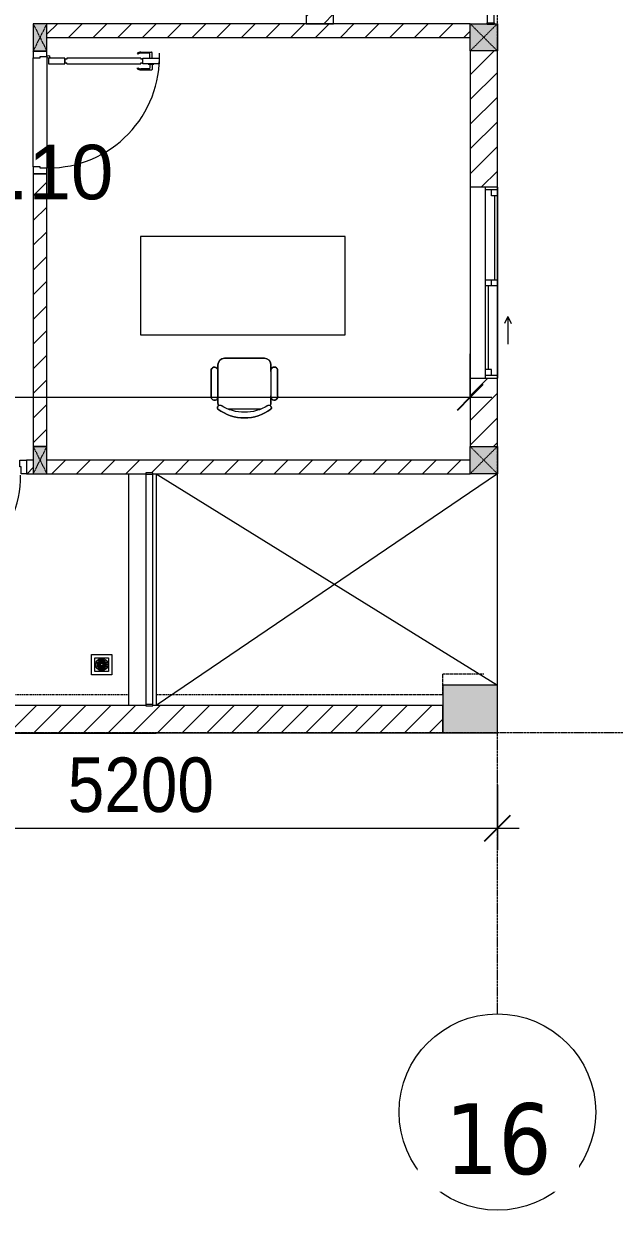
# Model space of a CAD drawing. Header units: millimetres. Extents: x 1591 to 240306, y -15958 to 82755.
# Drawn here: x 134784 to 139110, y 13735 to 22437 of the extents above; entities that cross this region are included whole.
import ezdxf

# ---------------------------------------------------------------- set-up
doc = ezdxf.new("R2010")
doc.units = ezdxf.units.MM
for name, pattern in [('Dash', [6, 3, -3]), ('Dash 1_8_', [6.35, 3.175, -3.175]), ('Grid Line', [22.225, 12.7, -3.175, 3.175, -3.175])]:
    doc.linetypes.add(name, pattern=pattern)
for name, color, linetype, lineweight in [('0-1', 7, 'Continuous', 5), ('A-ANNO-DIMS', 211, 'Continuous', 9), ('A-ANNO-DIMS-160', 211, 'Continuous', 9), ('A-AREA', 32, 'Dash 1_8_', 9), ('A-AREA-IDEN', 2, 'Continuous', 9), ('A-DETL-GENF-1', 9, 'Continuous', 9), ('A-DETL-THIN-2', 151, 'Continuous', 9), ('A-DOOR-1', 254, 'Continuous', 9), ('A-DOOR-2', 9, 'Continuous', 9), ('A-FLOR-1', 250, 'Continuous', 9), ('A-FLOR-2', 9, 'Continuous', 9), ('A-FLOR-HRAL', 11, 'Continuous', 9), ('A-FLOR-HRAL-1', 254, 'Continuous', 9), ('A-FLOR-HRAL-2', 9, 'Continuous', 9), ('A-GLAZ', 151, 'Continuous', 9), ('A-WALL-1', 253, 'Continuous', 18), ('A-WALL-2', 9, 'Continuous', 9), ('A-WALL-3', 113, 'Continuous', 18), ('A-WALL-PATT-1', 10, 'Continuous', 9), ('A-WALL-PATT-2', 111, 'Continuous', 9), ('G-IMPT-3', 8, 'Continuous', 9), ('I-FURN', 30, 'Continuous', 9), ('I-FURN-1', 254, 'Continuous', 9), ('M-EQPM', 50, 'Continuous', 9), ('S-COLS', 52, 'Continuous', 9), ('S-COLS-1', 52, 'Continuous', 5), ('S-COLS-2', 7, 'Continuous', 18), ('S-COLS-3', 254, 'Continuous', 9), ('S-COLS-4', 253, 'Continuous', 18), ('S-COLS-5', 52, 'Continuous', 18), ('S-COLS-HDLN', 52, 'Dash', 9), ('S-COLS-HDLN-1', 9, 'Dash', 9), ('S-GRID-1', 1, 'Grid Line', 9), ('S-GRID-IDEN', 1, 'Continuous', 9)]:
    doc.layers.add(name, color=color, linetype=linetype, lineweight=lineweight)
doc.styles.add('Arial_6', font='arial_0.ttf', dxfattribs={"height": 400})
doc.styles.add('Tahoma_B', font='tahomabd_0.ttf', dxfattribs={"height": 520})
doc.styles.add('UTM Avo', font='UTM Avo.ttf', dxfattribs={"width": 0.9, "height": 400})
doc.dimstyles.new('1_Dim_chi_tiet_2_5', dxfattribs={"dimscale": 304.8, "dimtxt": 399.720379, "dimasz": 0.629921, "dimexe": 0.524934, "dimexo": 0.0625, "dimgap": 0.052493, "dimtad": 1, "dimdec": 0, "dimrnd": 5, "dimzin": 0, "dimdsep": 46, "dimtxsty": 'UTM Avo', "dimblk1": 'OBLIQUE', "dimblk2": 'OBLIQUE', "dimsah": 1, "dimcen": 0.09, "dimdle": 0.524934, "dimazin": 0, "dimtfac": 1, "dimtdec": 4, "dimtix": 1, "dimtmove": 0, "dimatfit": 3, "dimfxl": 1.049869, "dimfxlon": 1, "dimtvp": 1, "dimtolj": 1, "dimtzin": 0, "dimarcsym": 2})
doc.dimstyles.new('1_Dim_chi_tiet_2_5_1', dxfattribs={"dimscale": 304.8, "dimtxt": 399.720379, "dimasz": 0.629921, "dimexe": 0.524934, "dimexo": 0.0625, "dimgap": 0.052493, "dimtad": 1, "dimdec": 0, "dimrnd": 5, "dimzin": 0, "dimdsep": 46, "dimtxsty": 'UTM Avo', "dimblk1": 'OBLIQUE', "dimblk2": 'OBLIQUE', "dimsah": 1, "dimcen": 0.09, "dimdle": 0.524934, "dimazin": 0, "dimtfac": 1, "dimtdec": 4, "dimtix": 1, "dimtmove": 0, "dimatfit": 3, "dimfxl": 1.049869, "dimfxlon": 1, "dimtvp": 1, "dimtolj": 1, "dimtzin": 0, "dimarcsym": 2})
pattern_1 = [(45, (0, 0), (-90.50967, 90.50967), [])]
pattern_2 = [(45, (11001.35, 0), (-90.50967, 90.50967), [])]

# ---------------------------------------------------------------- blocks, each defined once
blk = doc.blocks.new('NCV_TKTC_KET CAU_rvt-1-TKCS_MB TẦNG 3-4')
at = {"layer": 'S-COLS-1'}
blk.add_hatch(color=256, dxfattribs=at).paths.add_polyline_path([(127252.6, 17236.9), (127252.6, 17586.9), (126852.6, 17586.9), (126852.6, 17236.9)])
at = {"layer": 'A-FLOR-1'}
blk.add_line((122752.4, 17235.3), (124752.5, 17235.3), dxfattribs=at)
at = {"layer": 'S-COLS-2'}
for p, q in [((127252.6, 17586.9), (126852.6, 17586.9)), ((126852.6, 17586.9), (126852.6, 17236.9)), ((127252.6, 17236.9), (127252.6, 17586.9)), ((126852.6, 17236.9), (127252.6, 17236.9))]:
    blk.add_line(p, q, dxfattribs=at)
blk = doc.blocks.new('DOOR_CW_01 CANH MO-PANEL KINH - DIW_01-900x2200-CỬA GỖ VÂN LAMINATE-553393-TKCS_MB TẦNG 3-4')
at = {"layer": 'A-DETL-GENF-1'}
for p, q in [((-397, 872), (-357, 872)), ((-397, 752), (-397, 872)), ((-357, 872), (-357, 752)), ((-442, 737), (-442, 816.5)), ((-399, 820.5), (-438, 820.5)), ((-434, 799.5), (-434, 737)), ((-399, 803.5), (-430, 803.5)), ((-399, 831.8), (-397, 831.8)), ((-399, 792.2), (-399, 831.8)), ((-397, 792.2), (-399, 792.2)), ((-397, 792.2), (-397, 831.8)), ((-357, 792.2), (-357, 831.8)), ((-355, 831.8), (-357, 831.8)), ((-357, 792.2), (-355, 792.2)), ((-355, 792.2), (-355, 831.8)), ((-355, 820.5), (-316, 820.5)), ((-355, 803.5), (-324, 803.5)), ((-320, 799.5), (-320, 737)), ((-312, 737), (-312, 816.5)), ((-433.9, 711.2), (-427.3, 715.8)), ((-357, 752), (-397, 752)), ((-397, 738), (-391, 738)), ((-397, 738), (-397, 196)), ((-363, 752), (-391, 752)), ((-391, 752), (-391, 738)), ((-363, 738), (-363, 752)), ((-357, 738), (-363, 738)), ((-357, 196), (-357, 738)), ((-320.1, 711.2), (-326.7, 715.8)), ((-397, 196), (-391, 196)), ((-357, 182), (-397, 182)), ((-397, 182), (-397, 62)), ((-391, 196), (-391, 182)), ((-391, 182), (-363, 182)), ((-357, 196), (-363, 196)), ((-363, 182), (-363, 196)), ((-357, 62), (-357, 182)), ((-397, 62), (-357, 62))]:
    blk.add_line(p, q, dxfattribs=at)
blk.add_circle((-407, 60), 10, dxfattribs=at)
for centre, radius, start, end in [((-407, 60), 814, 360, 92), ((-438, 816.5), 4, 90, 180), ((-430, 799.5), 4, 90, 180), ((-324, 799.5), 4, 360, 90), ((-316, 816.5), 4, 0, 90), ((-397, 737), 45, 180, 215), ((-397, 737), 37, 180, 215), ((-357, 737), 37, 325, 0), ((-357, 737), 45, 325, 0)]:
    blk.add_arc(centre, radius, start, end, dxfattribs=at)
at = {"layer": 'A-DOOR-2'}
for p, q in [((-410, 50), (-450, 50)), ((-450, 50), (-450, -50)), ((-410, 0), (-410, 50)), ((-400, 0), (-410, 0)), ((-407, 50), (-382, 50)), ((-400, -50), (-400, 0)), ((410, 0), (400, 0)), ((400, 0), (400, -50)), ((450, 50), (410, 50)), ((410, 50), (410, 0)), ((450, -50), (450, 50)), ((-450, -50), (-400, -50)), ((400, -50), (450, -50))]:
    blk.add_line(p, q, dxfattribs=at)
blk = doc.blocks.new('BAN LV A - BAN LV A_dwg_ban hoc2-348006-TKCS_MB TẦNG 3-4')
at = {"layer": 'I-FURN'}
for p, q in [((145.8, 437.4), (-145.8, 437.4)), ((-243, 354.4), (-243, 162)), ((-194.4, 388.8), (-194.4, 113.4)), ((194.4, 113.4), (194.4, 388.8)), ((194.4, 351.4), (194.4, 150.8)), ((243.7, 162), (243.7, 354.4)), ((-120.5, 64.8), (120.5, 64.8))]:
    blk.add_line(p, q, dxfattribs=at)
at = {"layer": 'I-FURN', "flags": 128}
blk.add_lwpolyline([(-737.8, 610.5), (-737.8, 1330.5), (-154.9, 1330.5), (762.2, 1330.5), (762.2, 610.5)], close=True, dxfattribs=at)
at = {"layer": 'I-FURN'}
for centre, radius, start, end in [((-145.8, 388.8), 48.6, 90, 180), ((145.8, 388.8), 48.6, 360, 90), ((-218.7, 347.3), 25.3, 343.7398, 163.7398), ((219.4, 347.3), 25.3, 16.2602, 170.70537), ((-218.7, 154.9), 25.3, 163.7398, 16.2602), ((-180.2, 75.4), 17.8, 57.97259, 216.69006), ((-145.8, 113.4), 48.6, 180, 207.58444), ((0, 359.3), 318.2, 237.57575, 302.42425), ((180.2, 75.4), 17.8, 323.30994, 122.02741), ((145.8, 113.4), 48.6, 332.41556, 0), ((219.4, 154.9), 25.3, 189.29463, 16.2602), ((0, 324), 324, 233.1301, 306.8699)]:
    blk.add_arc(centre, radius, start, end, dxfattribs=at)
blk = doc.blocks.new('BAN LV A - BAN LV A_dwg-348005-TKCS_MB TẦNG 3-4')
at = {"extrusion": (0, 0, -1), "zscale": -1, "rotation": 180}
blk.add_blockref('BAN LV A - BAN LV A_dwg_ban hoc2-348006-TKCS_MB TẦNG 3-4', (-729, 1383.7), dxfattribs=at)
blk = doc.blocks.new('BAN LV A - BAN LV A-348231-TKCS_MB TẦNG 3-4')
at = {"layer": 'I-FURN-1'}
for p, q in [((486, 1221.7), (486, 1029.3)), ((534.6, 1270.3), (534.6, 1235.9)), ((923.4, 1232.9), (923.4, 1270.3)), ((972.7, 1029.3), (972.7, 1221.7)), ((534.6, 1029.3), (534.6, 994.9)), ((923.4, 994.9), (923.4, 1032.3)), ((583.2, 946.3), (874.8, 946.3)), ((1491.2, 773.2), (-8.8, 773.2)), ((-8.8, 773.2), (-8.8, 53.2)), ((1491.2, 53.2), (1491.2, 773.2)), ((-8.8, 53.2), (1491.2, 53.2))]:
    blk.add_line(p, q, dxfattribs=at)
for centre, radius, start, end in [((548.9, 1308.3), 17.8, 143.30994, 240.59603), ((729, 1059.7), 324, 53.1301, 126.8699), ((909.2, 1308.3), 17.8, 299.40397, 36.69006), ((510.3, 1228.8), 25.3, 16.2602, 196.2602), ((583.2, 1270.3), 48.6, 152.41556, 180), ((874.8, 1270.3), 48.6, 360, 27.58444), ((948.4, 1228.8), 25.3, 343.7398, 170.70537), ((510.3, 1036.4), 25.3, 196.2602, 343.7398), ((583.2, 994.9), 48.6, 180, 270), ((874.8, 994.9), 48.6, 270, 360), ((948.4, 1036.4), 25.3, 189.29463, 343.7398)]:
    blk.add_arc(centre, radius, start, end, dxfattribs=at)
blk.add_blockref('BAN LV A - BAN LV A_dwg-348005-TKCS_MB TẦNG 3-4', (0, 0))
blk = doc.blocks.new('Railing - 50 x 10mm-901205-TKCS_MB TẦNG 3-4')
at = {"layer": 'A-FLOR-HRAL-2'}
for p, q in [((25, 5), (-25, 5)), ((-25, 5), (-25, -5)), ((25, -5), (25, 5)), ((-25, -5), (25, -5))]:
    blk.add_line(p, q, dxfattribs=at)
blk = doc.blocks.new('Railing - Railing-884738-TKCS_MB TẦNG 3-4')
at = {"layer": 'A-FLOR-HRAL-2'}
for p, q in [((101769.1, 9871.7), (101769.1, 8182.9)), ((101819.1, 8182.9), (101819.1, 9871.7))]:
    blk.add_line(p, q, dxfattribs=at)
at = {"rotation": 180}
for p in [(101794.1, 9876.7), (101794.1, 8177.9)]:
    blk.add_blockref('Railing - 50 x 10mm-901205-TKCS_MB TẦNG 3-4', p, dxfattribs=at)
blk = doc.blocks.new('G1_SOF - BO TRU - 100x200-745959-TKCS_MB TẦNG 3-4')
at = {"layer": 'S-COLS'}
blk.add_hatch(color=256, dxfattribs=at).paths.add_polyline_path([(-50, 100), (-50, -100), (50, -100), (50, 100)])
at = {"layer": 'S-COLS-4'}
for p, q in [((50, 100), (-50, 100)), ((-50, 100), (-50, -100)), ((50, -100), (50, 100)), ((-50, -100), (50, -100))]:
    blk.add_line(p, q, dxfattribs=at)
at = {"layer": 'S-COLS-HDLN-1'}
for p, q in [((50, 100), (-50, -100)), ((-50, 100), (50, -100))]:
    blk.add_line(p, q, dxfattribs=at)
blk = doc.blocks.new('DOOR_CW_01 CANH MO-PANEL KINH - DIG_01-900x2200-CỬA NHÔM KÍNH-901215-TKCS_MB TẦNG 3-4')
at = {"layer": 'A-DETL-GENF-1'}
for p, q in [((-397, -182), (-397, -62)), ((-397, -62), (-357, -62)), ((-357, -62), (-357, -182)), ((-357, -182), (-397, -182)), ((-397, -196), (-391, -196)), ((-397, -738), (-397, -196)), ((-391, -196), (-391, -182)), ((-391, -182), (-363, -182)), ((-363, -182), (-363, -196)), ((-357, -196), (-363, -196)), ((-357, -196), (-357, -738)), ((-442, -737), (-442, -816.5)), ((-434, -799.5), (-434, -737)), ((-433.9, -711.2), (-427.3, -715.8)), ((-397, -738), (-391, -738)), ((-357, -752), (-397, -752)), ((-397, -752), (-397, -872)), ((-391, -752), (-391, -738)), ((-363, -752), (-391, -752)), ((-357, -738), (-363, -738)), ((-363, -738), (-363, -752)), ((-357, -872), (-357, -752)), ((-320.1, -711.2), (-326.7, -715.8)), ((-320, -799.5), (-320, -737)), ((-312, -737), (-312, -816.5)), ((-399, -820.5), (-438, -820.5)), ((-399, -803.5), (-430, -803.5)), ((-399, -792.2), (-399, -831.8)), ((-397, -792.2), (-399, -792.2)), ((-399, -831.8), (-397, -831.8)), ((-397, -792.2), (-397, -831.8)), ((-357, -792.2), (-357, -831.8)), ((-357, -792.2), (-355, -792.2)), ((-355, -831.8), (-357, -831.8)), ((-355, -792.2), (-355, -831.8)), ((-355, -803.5), (-324, -803.5)), ((-355, -820.5), (-316, -820.5)), ((-397, -872), (-357, -872))]:
    blk.add_line(p, q, dxfattribs=at)
blk.add_circle((-407, -60), 10, dxfattribs=at)
for centre, radius, start, end in [((-407, -60), 814, 268, 0), ((-397, -737), 45, 145, 180), ((-397, -737), 37, 145, 180), ((-357, -737), 37, 0, 35), ((-357, -737), 45, 360, 35), ((-438, -816.5), 4, 180, 270), ((-430, -799.5), 4, 180, 270), ((-324, -799.5), 4, 270, 0), ((-316, -816.5), 4, 270, 0)]:
    blk.add_arc(centre, radius, start, end, dxfattribs=at)
at = {"layer": 'A-DOOR-2'}
for p, q in [((-450, -50), (-450, 50)), ((-450, 50), (-400, 50)), ((-400, 50), (-400, 0)), ((400, 0), (400, 50)), ((400, 50), (450, 50)), ((450, 50), (450, -50)), ((-410, -50), (-450, -50)), ((-410, 0), (-410, -50)), ((-400, 0), (-410, 0)), ((-407, -50), (-382, -50)), ((410, 0), (400, 0)), ((410, -50), (410, 0)), ((450, -50), (410, -50))]:
    blk.add_line(p, q, dxfattribs=at)
blk = doc.blocks.new('NCV_TKTC_TANG 3 - 4_rvt-2-TKCS_MB TẦNG 3-4')
at = {"layer": 'A-WALL-PATT-1'}
h = blk.add_hatch(dxfattribs=at)
h.set_pattern_fill('FP_1', color=256, style=0, pattern_type=2)
h.set_pattern_definition(pattern_1)
h.paths.add_polyline_path([(127052.6, 22336.9), (127052.6, 22436.9), (123952.6, 22436.9), (123952.6, 22336.9), (125431.7, 22336.9)])
h = blk.add_hatch(dxfattribs=at)
h.set_pattern_fill('FP_1', color=256, style=0, pattern_type=2)
h.set_pattern_definition(pattern_1)
h.paths.add_polyline_path([(123952.6, 19337.4), (123952.6, 21336.5), (123852.6, 21336.5), (123852.6, 19337.4)])
h = blk.add_hatch(dxfattribs=at)
h.set_pattern_fill('FP_1', color=256, style=0, pattern_type=2)
h.set_pattern_definition(pattern_1)
h.paths.add_polyline_path([(123852.6, 19136.9), (123852.6, 19236.9), (123802.6, 19236.9), (123802.6, 19136.9), (123819.7, 19136.9)])
h.paths.add_polyline_path([(122902.6, 19136.9), (122902.6, 19236.9), (122852.6, 19236.9), (122852.6, 19136.9)])
h = blk.add_hatch(dxfattribs=at)
h.set_pattern_fill('FP_1', color=256, style=0, pattern_type=2)
h.set_pattern_definition(pattern_1)
h.paths.add_polyline_path([(127052.6, 19136.9), (127052.6, 19236.9), (123952.6, 19236.9), (123952.6, 19136.9), (124677.6, 19136.9), (124677.6, 19142.4), (124727.6, 19142.4), (124727.6, 19136.9), (125431.7, 19136.9)])
at = {"layer": 'A-FLOR-2'}
for p, q in [((123952.6, 22196.5), (123952.6, 21376.5)), ((123852.6, 21386.5), (123852.6, 22186.5))]:
    blk.add_line(p, q, dxfattribs=at)
at = {"layer": 'A-WALL-1'}
for p, q in [((127052.6, 22436.9), (123952.6, 22436.9)), ((123952.6, 22336.9), (127052.6, 22336.9)), ((123852.6, 22236.5), (123952.6, 22236.5)), ((123952.6, 21336.5), (123852.6, 21336.5)), ((123852.6, 21336.5), (123852.6, 19337.4)), ((123952.6, 19337.4), (123952.6, 21336.5)), ((123852.6, 19337.4), (123952.6, 19337.4)), ((123852.6, 19236.9), (123802.6, 19236.9)), ((123802.6, 19236.9), (123802.6, 19136.9)), ((127052.6, 19236.9), (123952.6, 19236.9)), ((123802.6, 19136.9), (123852.6, 19136.9)), ((123952.6, 19136.9), (124677.6, 19136.9)), ((124727.6, 19136.9), (127052.6, 19136.9))]:
    blk.add_line(p, q, dxfattribs=at)
at = {"layer": 'A-WALL-2'}
for p, q in [((123952.6, 22196.5), (123952.6, 21376.5)), ((123852.6, 21386.5), (123852.6, 22186.5)), ((124552.6, 17436.9), (124552.6, 19136.9)), ((124752.6, 19136.9), (124752.6, 17436.9))]:
    blk.add_line(p, q, dxfattribs=at)
at = {"layer": 'A-DOOR-1', "rotation": 269.9999999999996}
blk.add_blockref('DOOR_CW_01 CANH MO-PANEL KINH - DIW_01-900x2200-CỬA GỖ VÂN LAMINATE-553393-TKCS_MB TẦNG 3-4', (123902.6, 21786.5), dxfattribs=at)
at = {"layer": 'A-DOOR-1'}
blk.add_blockref('DOOR_CW_01 CANH MO-PANEL KINH - DIG_01-900x2200-CỬA NHÔM KÍNH-901215-TKCS_MB TẦNG 3-4', (123352.6, 19186.9), dxfattribs=at)
at = {"layer": 'A-FLOR-HRAL-1'}
blk.add_blockref('Railing - Railing-884738-TKCS_MB TẦNG 3-4', (22908.5, 9260.7), dxfattribs=at)
at = {"layer": 'I-FURN-1', "rotation": 180}
blk.add_blockref('BAN LV A - BAN LV A-348231-TKCS_MB TẦNG 3-4', (126128.2, 20929.7), dxfattribs=at)
at = {"layer": 'S-COLS-3', "rotation": 180}
for p in [(123902.6, 22336.9), (123902.6, 19236.9)]:
    blk.add_blockref('G1_SOF - BO TRU - 100x200-745959-TKCS_MB TẦNG 3-4', p, dxfattribs=at)
blk = doc.blocks.new('1_FAMILY RVT - W01-WxH 1400x1400xmm-389822-TKCS_MB TẦNG 3-4')
at = {"layer": 'A-GLAZ'}
for p, q in [((248.4, 172.39), (299.2, 197.79)), ((-700, 96.19), (-700, -103.81)), ((700, 96.19), (-700, 96.19)), ((-700, 96.19), (-636.5, 96.19)), ((-680.95, 96.19), (-680.95, 7.29)), ((-636.5, 96.19), (-22.225, 96.19)), ((-636.5, 96.19), (-636.5, 51.74)), ((-22.225, 7.29), (-22.225, 96.19)), ((-22.225, 96.19), (22.225, 96.19)), ((22.225, 96.19), (680.95, 96.19)), ((22.225, 96.19), (22.225, 7.29)), ((248.4, 172.39), (299.2, 146.99)), ((248.4, 172.39), (451.6, 172.39)), ((680.95, 96.19), (700, 96.19)), ((680.95, 96.19), (680.95, 7.29)), ((700, -103.81), (700, 96.19)), ((-700, 7.29), (-680.95, 7.29)), ((-636.5, 51.74), (-680.95, 51.74)), ((-680.95, 7.29), (-22.225, 7.29)), ((-636.5, 73.965), (-22.225, 73.965)), ((22.225, 51.74), (-22.225, 51.74)), ((-22.225, 7.29), (22.225, 7.29)), ((22.225, 29.515), (636.5, 29.515)), ((22.225, 7.29), (636.5, 7.29)), ((636.5, 51.74), (636.5, 7.29)), ((680.95, 51.74), (636.5, 51.74)), ((636.5, 7.29), (700, 7.29)), ((-700, -103.81), (700, -103.81))]:
    blk.add_line(p, q, dxfattribs=at)
blk = doc.blocks.new('Railing - 50 x 10mm-1251311-TKCS_MB TẦNG 3-4')
at = {"layer": 'A-FLOR-HRAL'}
for p, q in [((25, 5), (-25, 5)), ((-25, 5), (-25, -5)), ((25, -5), (25, 5)), ((-25, -5), (25, -5))]:
    blk.add_line(p, q, dxfattribs=at)
blk = doc.blocks.new('Railing - Railing-3235706-TKCS_MB TẦNG 3-4')
at = {"layer": 'A-FLOR-HRAL'}
for p, q in [((127177.6, 25356.9), (127177.6, 22442.4)), ((127227.6, 22442.4), (127227.6, 25356.9))]:
    blk.add_line(p, q, dxfattribs=at)
at = {"extrusion": (0, 0, -1), "zscale": -1}
for p in [(-127202.6, 25361.9), (-127202.6, 22437.4)]:
    blk.add_blockref('Railing - 50 x 10mm-1251311-TKCS_MB TẦNG 3-4', p, dxfattribs=at)
blk = doc.blocks.new('G1_SOF - BO TRU - 200x200-3054294-TKCS_MB TẦNG 3-4')
at = {"layer": 'S-COLS'}
blk.add_hatch(color=256, dxfattribs=at).paths.add_polyline_path([(100, 100), (-100, 100), (-100, -100), (100, -100)])
at = {"layer": 'S-COLS-5'}
for p, q in [((-100, 100), (100, 100)), ((-100, -100), (-100, 100)), ((100, 100), (100, -100)), ((100, -100), (-100, -100))]:
    blk.add_line(p, q, dxfattribs=at)
at = {"layer": 'S-COLS-HDLN'}
for p, q in [((100, -100), (-100, 100)), ((-100, -100), (100, 100))]:
    blk.add_line(p, q, dxfattribs=at)
blk = doc.blocks.new('G1_SOF - BO TRU - 200x200-V38-TKCS_MB TẦNG 3-4')
at = {"layer": 'S-COLS'}
blk.add_hatch(color=256, dxfattribs=at).paths.add_polyline_path([(-75, 100), (-100, 100), (-100, -100), (-75, -100), (-75, -96.6), (-25, -96.6), (-25, -100), (100, -100), (100, 100), (-25, 100)])
at = {"layer": 'S-COLS-5'}
for p, q in [((-100, 100), (100, 100)), ((-100, -100), (-100, 100)), ((100, 100), (100, -100)), ((-75, -100), (-100, -100)), ((100, -100), (-25, -100))]:
    blk.add_line(p, q, dxfattribs=at)
at = {"layer": 'S-COLS-HDLN'}
for p, q in [((100, -100), (-100, 100)), ((-100, -100), (100, 100))]:
    blk.add_line(p, q, dxfattribs=at)
blk = doc.blocks.new('TKTC_XREF_251221_MB TANG 2-7 - TKTC_XREF_260130_MB TANG 2-5_dwg_THU NUOC - THU NUOC-444531-TKCS_MB TẦNG 1-4746810-TKCS_MB TẦNG 3-4')
at = {"layer": 'G-IMPT-3'}
for p, q in [((-23.3, 10.8), (40.9, 10.8)), ((40.9, 4.8), (-23.3, 4.8)), ((-11, 23.3), (28.5, 23.3)), ((28.5, 17.3), (-11, 17.3)), ((-1.1, 35.6), (18.5, 35.6)), ((18.5, 29.6), (-1.1, 29.6)), ((-23.3, -13.6), (40.9, -13.6)), ((40.9, -19.6), (-23.3, -19.6)), ((-11, -26.1), (28.5, -26.1)), ((28.5, -32.1), (-11, -32.1)), ((-1.1, -38.5), (18.5, -38.5)), ((18.5, -44.5), (-1.1, -44.5))]:
    blk.add_line(p, q, dxfattribs=at)
at = {"layer": 'G-IMPT-3', "flags": 128}
for points in [[(83.7, -79.4), (83.7, 70.6), (-66.3, 70.6), (-66.3, -79.4)], [(58.7, -54.4), (58.7, 45.6), (-41.3, 45.6), (-41.3, -54.4)]]:
    blk.add_lwpolyline(points, close=True, dxfattribs=at)
for points in [[(-23.3, -1.2), (0.7, -1.2), (0.7, -7.2), (-23.3, -7.2)], [(40.9, -7.2), (16.7, -7.2), (16.7, -1.2), (40.9, -1.2)]]:
    blk.add_lwpolyline(points, dxfattribs=at)
at = {"layer": 'G-IMPT-3'}
for centre, radius, start, end in [((8.7, -4.4), 45, 360, 180), ((8.7, -4.4), 45, 360, 180), ((-23.3, 7.8), 3, 90, 270), ((-11, 20.3), 3, 90, 270), ((-1.1, 32.6), 3, 90, 270), ((18.5, 32.6), 3, 270, 90), ((28.5, 20.3), 3, 270, 90), ((40.9, 7.8), 3, 270, 90), ((8.7, -4.4), 45, 180, 360), ((8.7, -4.4), 45, 180, 360), ((-23.3, -4.2), 3, 90, 270), ((-23.3, -16.6), 3, 90, 270), ((-11, -29.1), 3, 90, 270), ((-1.1, -41.5), 3, 90, 270), ((18.5, -41.5), 3, 270, 90), ((28.5, -29.1), 3, 270, 90), ((40.9, -4.2), 3, 270, 90), ((40.9, -16.6), 3, 270, 90)]:
    blk.add_arc(centre, radius, start, end, dxfattribs=at)
blk = doc.blocks.new('TKTC_XREF_251221_MB TANG 2-7 - TKTC_XREF_251221_MB TANG 2-7-2039446-TKCS_MB TẦNG 3-4')
at = {"layer": 'M-EQPM'}
blk.add_line((93600, 350), (93600, 1900), dxfattribs=at)
at = {"extrusion": (0, 0, -1), "zscale": -1}
blk.add_blockref('TKTC_XREF_251221_MB TANG 2-7 - TKTC_XREF_260130_MB TANG 2-5_dwg_THU NUOC - THU NUOC-444531-TKCS_MB TẦNG 1-4746810-TKCS_MB TẦNG 3-4', (-90709.7, 504.4), dxfattribs=at)
blk = doc.blocks.new('Grid - M_Grid Head - Circle-353313-TKCS_MB TẦNG 3-4')
at = {"layer": 'S-GRID-IDEN'}
blk.add_circle((0, 0), 4.5, dxfattribs=at)
blk = doc.blocks.new('DIMBLOCK49-TKCS_MB TẦNG 3-4')
at = {"layer": 'A-ANNO-DIMS-160'}
for p, q in [((133053.9, 16856.3), (133053.9, 16376.3)), ((133053.9, 16536.3), (133053.9, 16856.3)), ((138253.9, 16856.3), (138253.9, 16376.3)), ((138253.9, 16536.3), (138253.9, 16856.3)), ((133053.9, 16536.3), (138413.9, 16536.3))]:
    blk.add_line(p, q, dxfattribs=at)
at = {"layer": 'A-ANNO-DIMS-160', "lineweight": 25}
for p, q in [((133053.9, 16536.3), (133149.9, 16632.3)), ((138253.9, 16536.3), (138349.9, 16632.3)), ((133053.9, 16536.3), (132957.9, 16440.3)), ((138253.9, 16536.3), (138157.9, 16440.3))]:
    blk.add_line(p, q, dxfattribs=at)
at = {"layer": 'A-ANNO-DIMS-160', "color": 0, "insert": (135106.1, 17056), "char_height": 400, "width": 1314.636, "attachment_point": 1, "line_spacing_factor": 1.110334, "style": 'UTM Avo'}
blk.add_mtext('5200', dxfattribs=at)
blk = doc.blocks.new('_Oblique')
at = {"color": 0, "linetype": 'ByBlock', "lineweight": -2}
blk.add_line((-0.5, -0.5), (0.5, 0.5), dxfattribs=at)
blk = doc.blocks.new('DIMBLOCK420-TKCS_MB TẦNG 3-4')
at = {"layer": 'A-ANNO-DIMS-160'}
for p, q in [((129703.9, 20017.2), (129703.9, 19537.2)), ((129703.9, 19697.2), (129703.9, 20017.2)), ((138053.9, 20017.2), (138053.9, 19537.2)), ((138053.9, 19697.2), (138053.9, 20017.2)), ((129543.9, 19697.2), (138213.9, 19697.2))]:
    blk.add_line(p, q, dxfattribs=at)
at = {"layer": 'A-ANNO-DIMS-160', "lineweight": 25}
for p, q in [((129703.9, 19697.2), (129799.9, 19793.2)), ((138053.9, 19697.2), (138149.9, 19793.2)), ((129703.9, 19697.2), (129607.9, 19601.2)), ((138053.9, 19697.2), (137957.9, 19601.2))]:
    blk.add_line(p, q, dxfattribs=at)
at = {"layer": 'A-ANNO-DIMS-160', "color": 0, "insert": (133331.1, 20216.8), "char_height": 400, "width": 1314.636, "attachment_point": 1, "line_spacing_factor": 1.110334, "style": 'UTM Avo'}
blk.add_mtext('8350', dxfattribs=at)

msp = doc.modelspace()

# ---------------------------------------------------------------- hatches: boundary and pattern name
at = {"layer": 'A-WALL-PATT-2'}
h = msp.add_hatch(dxfattribs=at)
h.set_pattern_fill('FP_1', color=256, style=0, pattern_type=2)
h.set_pattern_definition(pattern_2)
h.paths.add_polyline_path([(136853.9, 22436.9), (137053.9, 22436.9), (137053.9, 22612.4), (136853.9, 22612.4)])
h.paths.add_polyline_path([(136853.9, 25112.4), (137053.9, 25112.4), (137053.9, 25436.9), (136853.9, 25436.9)])
h = msp.add_hatch(dxfattribs=at)
h.set_pattern_fill('FP_1', color=256, style=0, pattern_type=2)
h.set_pattern_definition(pattern_2)
h.paths.add_polyline_path([(138253.9, 19336.9), (138253.9, 19837.4), (138053.9, 19837.4), (138053.9, 19336.9), (138111, 19336.9)])
h.paths.add_polyline_path([(138253.9, 21237.4), (138253.9, 22237.4), (138053.9, 22237.4), (138053.9, 21237.4)])
h = msp.add_hatch(dxfattribs=at)
h.set_pattern_fill('FP_1', color=256, style=0, pattern_type=2)
h.set_pattern_definition(pattern_2)
h.paths.add_polyline_path([(136433.1, 17236.9), (137853.9, 17236.9), (137853.9, 17436.9), (135728.9, 17436.9), (135728.9, 17433.6), (135678.9, 17433.6), (135678.9, 17436.9), (133953.9, 17436.9), (133953.9, 17236.9)])

# ---------------------------------------------------------------- linework, layer by layer
at = {"layer": 'A-AREA'}
for p, q in [((137853.8, 17518.4), (137853.8, 17668.4)), ((137853.8, 17668.4), (138153.9, 17668.4)), ((133953.9, 17518.4), (135553.9, 17518.4)), ((135753.9, 17518.4), (137853.8, 17518.4))]:
    msp.add_line(p, q, dxfattribs=at)
at = {"layer": 'A-DETL-THIN-2'}
for p, q in [((138253.9, 19136.9), (135753.9, 17436.9)), ((135753.9, 19136.9), (138253.9, 17586.9)), ((138253.9, 19136.9), (135753.9, 17436.9)), ((135753.9, 19136.9), (138253.9, 17586.9))]:
    msp.add_line(p, q, dxfattribs=at)
at = {"layer": 'A-WALL-3'}
for p, q in [((136853.9, 22612.4), (136853.9, 22436.9)), ((137053.9, 22436.9), (137053.9, 22612.4)), ((136853.9, 22436.9), (137053.9, 22436.9)), ((138053.9, 22237.4), (138053.9, 21237.4)), ((138253.9, 21237.4), (138253.9, 22237.4)), ((138053.9, 19837.4), (138053.9, 19336.9)), ((138253.9, 19336.9), (138253.9, 19837.4)), ((135678.9, 17436.9), (133953.9, 17436.9)), ((137853.9, 17436.9), (135728.9, 17436.9)), ((137853.9, 17236.9), (137853.9, 17436.9)), ((133953.9, 17236.9), (137853.9, 17236.9))]:
    msp.add_line(p, q, dxfattribs=at)
at = {"layer": 'S-GRID-1'}
for p, q in [((138253.9, 19175.3), (138253.9, 76690.4)), ((138253.9, 15175.3), (138253.9, 19175.3)), ((139245.7, 17236.9), (45492.6, 17236.9))]:
    msp.add_line(p, q, dxfattribs=at)

# ---------------------------------------------------------------- block references
at = {"layer": '0-1'}
for name in ['NCV_TKTC_KET CAU_rvt-1-TKCS_MB TẦNG 3-4', 'NCV_TKTC_TANG 3 - 4_rvt-2-TKCS_MB TẦNG 3-4']:
    msp.add_blockref(name, (11001.4, 0), dxfattribs=at)
at = {"layer": 'A-FLOR-HRAL'}
msp.add_blockref('Railing - Railing-3235706-TKCS_MB TẦNG 3-4', (11001.4, 0), dxfattribs=at)
at = {"layer": 'A-GLAZ', "rotation": 270}
msp.add_blockref('1_FAMILY RVT - W01-WxH 1400x1400xmm-389822-TKCS_MB TẦNG 3-4', (138157.7, 20537.4), dxfattribs=at)
at = {"layer": 'M-EQPM'}
msp.add_blockref('TKTC_XREF_251221_MB TANG 2-7 - TKTC_XREF_251221_MB TANG 2-7-2039446-TKCS_MB TẦNG 3-4', (44653.9, 17236.9), dxfattribs=at)
at = {"layer": 'S-COLS', "rotation": 180}
for name, p in [('G1_SOF - BO TRU - 200x200-V38-TKCS_MB TẦNG 3-4', (138153.9, 22337.4)), ('G1_SOF - BO TRU - 200x200-3054294-TKCS_MB TẦNG 3-4', (138153.9, 19236.9))]:
    msp.add_blockref(name, p, dxfattribs=at)
at = {"layer": 'S-GRID-IDEN', "xscale": 159.9999999999999, "yscale": 159.9999999999999, "zscale": 159.9999999999999}
msp.add_blockref('Grid - M_Grid Head - Circle-353313-TKCS_MB TẦNG 3-4', (138253.9, 14455.3), dxfattribs=at)

# ---------------------------------------------------------------- texts
at = {"layer": 'A-AREA-IDEN', "insert": (134321.7, 21143.4), "char_height": 400, "width": 2233.6, "attachment_point": 8, "line_spacing_factor": 0.936439, "style": 'Arial_6'}
msp.add_mtext('\\pt8,16,24,32,40,48,56,64,72,80,88,96,104,112,120,128,136,144,152,160,168,176,184,192,200,208,216,224,232,240,248,256;A3.03.10', dxfattribs=at)

# ---------------------------------------------------------------- dimensions: what is measured, and where the dimension line sits
at = {"layer": 'A-ANNO-DIMS'}
for base, p1, p2, dimstyle, override, picture, middle in [((138053.9, 19697.2), (129703.9, 20017.2), (138053.9, 20017.2), '1_Dim_chi_tiet_2_5_1', {"dimpost": '<>', "dimfxl": 8350}, 'DIMBLOCK420-TKCS_MB TẦNG 3-4', (133878.9, 19920.2)), ((138253.9, 16536.3), (133053.9, 16856.3), (138253.9, 16856.3), '1_Dim_chi_tiet_2_5', {"dimpost": '<>', "dimfxl": 5200}, 'DIMBLOCK49-TKCS_MB TẦNG 3-4', (135653.9, 16759.3))]:
    dim = msp.add_linear_dim(base=base, p1=p1, p2=p2, dimstyle=dimstyle, override=override, dxfattribs=at)
    dim.commit()
    dim.dimension.update_dxf_attribs({"geometry": picture, "text_midpoint": middle})

# ---------------------------------------------------------------- next in the draw order: texts
at = {"layer": 'S-GRID-IDEN', "insert": (138260.6, 14255.6), "char_height": 520, "width": 921.6, "attachment_point": 5, "line_spacing_factor": 0.996129, "style": 'Tahoma_B', "bg_fill": 3, "box_fill_scale": 1.25, "bg_fill_color": 256, "bg_fill_true_color": 13158600, "bg_fill_transparency": 0}
msp.add_mtext('\\pt2031.9988,4063.9976,6096.0016,8128.0004,10159.9992,12191.998,14224.002,16256.0008,18287.9996,20319.9984,22352.0024,24384.0012,26416,28447.9988,30479.9976,32512.0016,34544.0004,36575.9992,38607.998,40640.002,42672.0008,44703.9996,46735.9984,48768.0024,50800.0012,52832,54863.9988,56895.9976,58928.0016,60960.0004,62991.9992,65023.998;16', dxfattribs=at)

doc.saveas('drawing.dxf')
